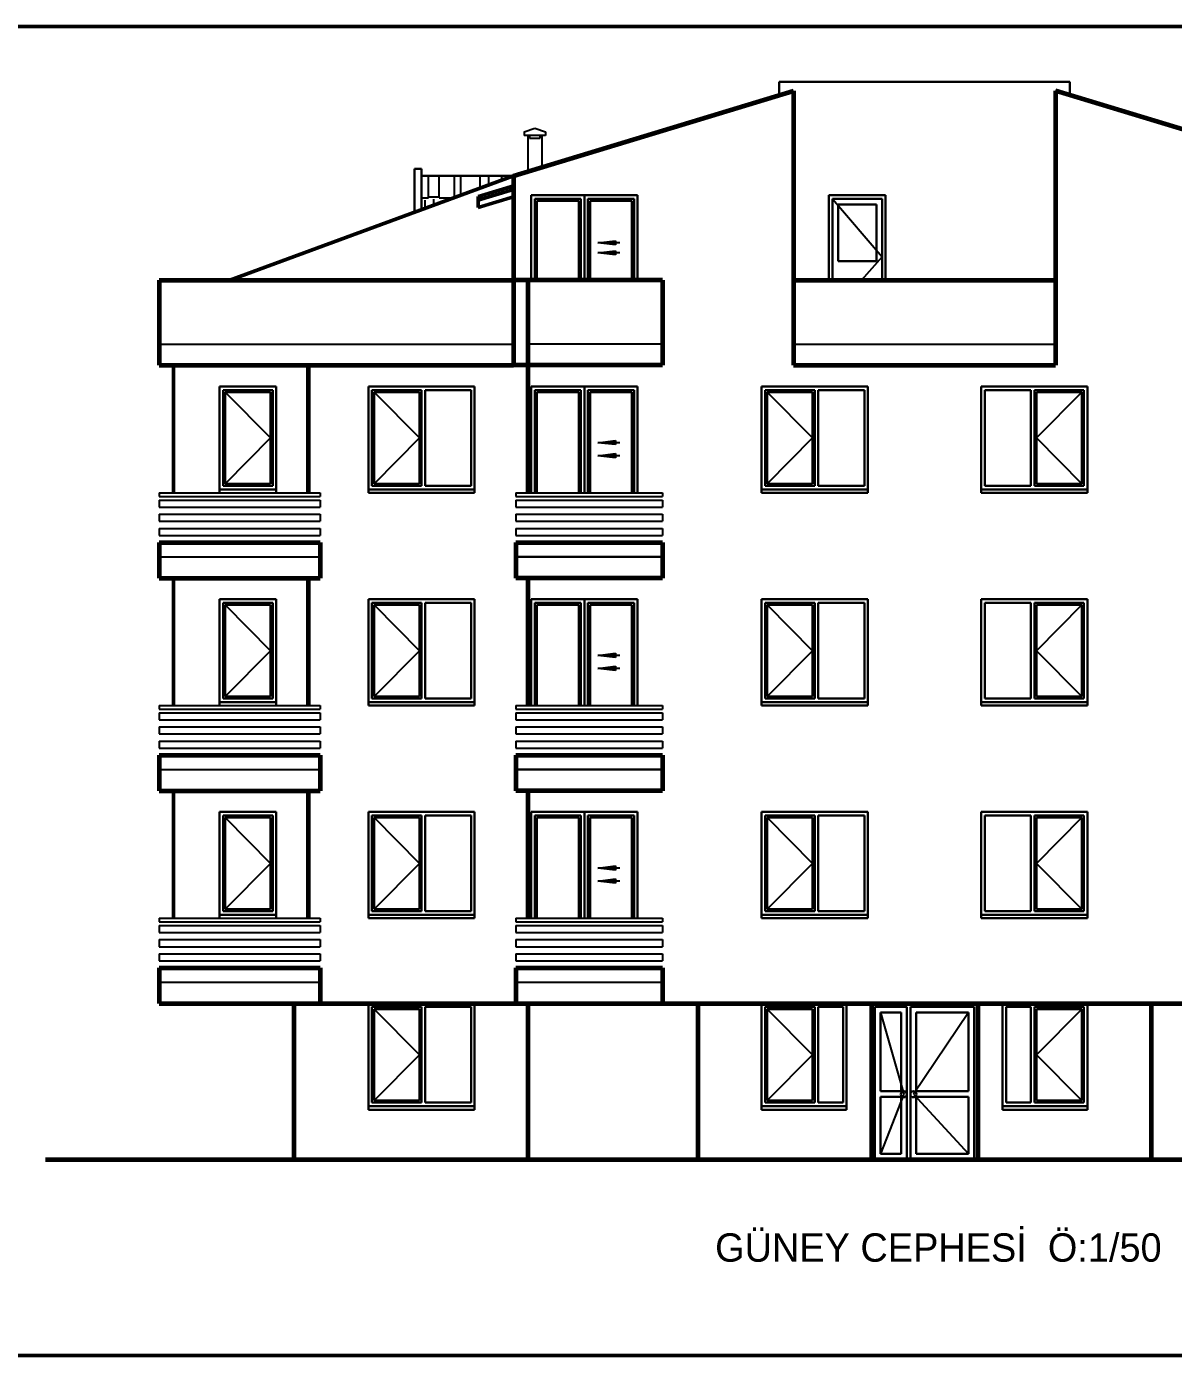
# Model space of a CAD drawing. Header units: millimetres. Extents: x 9537.41 to 9541.95, y -1431.78 to -1431.38.
# Drawn here: x 9541.382 to 9541.7057, y -1431.7727 to -1431.3979 of the extents above; entities that cross this region are included whole.
import ezdxf

# ---------------------------------------------------------------- set-up
doc = ezdxf.new("R2010")
doc.units = ezdxf.units.MM
doc.linetypes.add('ACAD_ISO03W100', pattern=[30, 12, -18])
for name, color, linetype, lineweight in [('BACA', 24, 'Continuous', 25), ('cephe', 232, 'Continuous', 60), ('duvar', 214, 'Continuous', 50), ('kapı-pencere', 140, 'Continuous', 30), ('sıva', 203, 'Continuous', 25), ('yazı', 161, 'Continuous', 35), ('çatı', 12, 'Continuous', 25)]:
    doc.layers.add(name, color=color, linetype=linetype, lineweight=lineweight)

msp = doc.modelspace()

# ---------------------------------------------------------------- linework, layer by layer
at = {"layer": 'BACA'}
for p, q in [((9541.52243, -1431.42756), (9541.52543, -1431.42656)), ((9541.52543, -1431.42656), (9541.52843, -1431.42756)), ((9541.52243, -1431.42756), (9541.52243, -1431.42856)), ((9541.52843, -1431.42856), (9541.52243, -1431.42856)), ((9541.52343, -1431.42856), (9541.52343, -1431.43878)), ((9541.52392, -1431.42856), (9541.52392, -1431.42935)), ((9541.52392, -1431.42935), (9541.52695, -1431.42935)), ((9541.52695, -1431.42935), (9541.52695, -1431.42856)), ((9541.52743, -1431.42856), (9541.52743, -1431.43756)), ((9541.52843, -1431.42756), (9541.52843, -1431.42856))]:
    msp.add_line(p, q, dxfattribs=at)
at = {"layer": 'cephe'}
for p, q in [((9541.51943, -1431.43999), (9541.59843, -1431.416)), ((9541.59843, -1431.416), (9541.59843, -1431.49342)), ((9541.67243, -1431.416), (9541.67243, -1431.49342)), ((9541.75143, -1431.43999), (9541.67243, -1431.416)), ((9541.51943, -1431.43999), (9541.51943, -1431.49342)), ((9541.41943, -1431.46942), (9541.51943, -1431.46942)), ((9541.41943, -1431.46942), (9541.41943, -1431.49342)), ((9541.56143, -1431.46942), (9541.51943, -1431.46942)), ((9541.52343, -1431.46942), (9541.52343, -1431.49342)), ((9541.56143, -1431.46942), (9541.56143, -1431.49342)), ((9541.59843, -1431.46942), (9541.67243, -1431.46942)), ((9541.41943, -1431.49342), (9541.51943, -1431.49342)), ((9541.46143, -1431.49342), (9541.46143, -1431.52942)), ((9541.56143, -1431.49342), (9541.51943, -1431.49342)), ((9541.52343, -1431.49342), (9541.52343, -1431.52942)), ((9541.59843, -1431.49342), (9541.67243, -1431.49342)), ((9541.41943, -1431.54342), (9541.41943, -1431.54742)), ((9541.41943, -1431.54342), (9541.46483, -1431.54342)), ((9541.46483, -1431.54342), (9541.46483, -1431.54742)), ((9541.52003, -1431.54342), (9541.52003, -1431.54742)), ((9541.52003, -1431.54342), (9541.56143, -1431.54342)), ((9541.56143, -1431.54342), (9541.56143, -1431.54742)), ((9541.41943, -1431.54742), (9541.41943, -1431.55342)), ((9541.46483, -1431.54742), (9541.46483, -1431.55342)), ((9541.52003, -1431.54742), (9541.52003, -1431.55342)), ((9541.56143, -1431.54742), (9541.56143, -1431.55342)), ((9541.41943, -1431.55342), (9541.46483, -1431.55342)), ((9541.46143, -1431.55342), (9541.46143, -1431.58942)), ((9541.56143, -1431.55342), (9541.52003, -1431.55342)), ((9541.52343, -1431.55342), (9541.52343, -1431.58942)), ((9541.41943, -1431.60342), (9541.46483, -1431.60342)), ((9541.41943, -1431.60342), (9541.41943, -1431.60742)), ((9541.46483, -1431.60342), (9541.46483, -1431.60742)), ((9541.52003, -1431.60342), (9541.56143, -1431.60342)), ((9541.52003, -1431.60342), (9541.52003, -1431.60742)), ((9541.56143, -1431.60342), (9541.56143, -1431.60742)), ((9541.41943, -1431.60742), (9541.41943, -1431.61342)), ((9541.46483, -1431.60742), (9541.46483, -1431.61342)), ((9541.52003, -1431.60742), (9541.52003, -1431.61342)), ((9541.56143, -1431.60742), (9541.56143, -1431.61342)), ((9541.41943, -1431.61342), (9541.46483, -1431.61342)), ((9541.46143, -1431.61342), (9541.46143, -1431.64942)), ((9541.56143, -1431.61342), (9541.52003, -1431.61342)), ((9541.52343, -1431.61342), (9541.52343, -1431.64942)), ((9541.41943, -1431.66342), (9541.41943, -1431.67342)), ((9541.41943, -1431.66342), (9541.46483, -1431.66342)), ((9541.46483, -1431.66342), (9541.46483, -1431.67342)), ((9541.52003, -1431.66342), (9541.52003, -1431.67342)), ((9541.52003, -1431.66342), (9541.56143, -1431.66342)), ((9541.56143, -1431.66342), (9541.56143, -1431.67342)), ((9541.41943, -1431.67342), (9541.46483, -1431.67342)), ((9541.45743, -1431.67342), (9541.45743, -1431.71742)), ((9541.46483, -1431.67342), (9541.52003, -1431.67342)), ((9541.52003, -1431.67342), (9541.56143, -1431.67342)), ((9541.52343, -1431.67342), (9541.52343, -1431.71742)), ((9541.56143, -1431.67342), (9541.70943, -1431.67342)), ((9541.57143, -1431.67342), (9541.57143, -1431.71742)), ((9541.62043, -1431.67342), (9541.62043, -1431.71742)), ((9541.65043, -1431.67342), (9541.65043, -1431.71742)), ((9541.69943, -1431.67342), (9541.69943, -1431.71742)), ((9541.38732, -1431.71742), (9541.89537, -1431.71742))]:
    msp.add_line(p, q, dxfattribs=at)
at = {"layer": 'duvar'}
for p, q in [((9541.3766, -1431.39786), (9541.93103, -1431.39786)), ((9541.43932, -1431.46942), (9541.51943, -1431.43999)), ((9541.50943, -1431.44577), (9541.51943, -1431.44278)), ((9541.50943, -1431.44681), (9541.51943, -1431.44382)), ((9541.50943, -1431.44577), (9541.50943, -1431.4489)), ((9541.50943, -1431.4489), (9541.51943, -1431.44591)), ((9541.42343, -1431.49342), (9541.42343, -1431.52942)), ((9541.42343, -1431.55342), (9541.42343, -1431.58942)), ((9541.42343, -1431.61342), (9541.42343, -1431.64942)), ((9541.93103, -1431.77273), (9541.3766, -1431.77273))]:
    msp.add_line(p, q, dxfattribs=at)
at = {"layer": 'kapı-pencere'}
for p, q in [((9541.67643, -1431.41342), (9541.59443, -1431.41342)), ((9541.59443, -1431.41342), (9541.59443, -1431.41742)), ((9541.67643, -1431.41342), (9541.67643, -1431.41742)), ((9541.49143, -1431.43799), (9541.49343, -1431.43799)), ((9541.49143, -1431.43799), (9541.49143, -1431.45028)), ((9541.49343, -1431.43799), (9541.49343, -1431.44954)), ((9541.51943, -1431.43999), (9541.49343, -1431.43999)), ((9541.52443, -1431.44542), (9541.52443, -1431.46942)), ((9541.55443, -1431.44542), (9541.52443, -1431.44542)), ((9541.53943, -1431.44542), (9541.53943, -1431.46942)), ((9541.55443, -1431.44542), (9541.55443, -1431.46942)), ((9541.60843, -1431.44542), (9541.60843, -1431.46942)), ((9541.60843, -1431.44542), (9541.62443, -1431.44542)), ((9541.62443, -1431.44542), (9541.62443, -1431.46942)), ((9541.52543, -1431.44642), (9541.52543, -1431.46942)), ((9541.53843, -1431.44642), (9541.52543, -1431.44642)), ((9541.53783, -1431.44702), (9541.52603, -1431.44702)), ((9541.52603, -1431.44702), (9541.52603, -1431.46942)), ((9541.53783, -1431.44702), (9541.53783, -1431.46942)), ((9541.53843, -1431.44642), (9541.53843, -1431.46942)), ((9541.55343, -1431.44642), (9541.54043, -1431.44642)), ((9541.54043, -1431.44642), (9541.54043, -1431.46942)), ((9541.55283, -1431.44702), (9541.54103, -1431.44702)), ((9541.54103, -1431.44702), (9541.54103, -1431.46942)), ((9541.55283, -1431.44702), (9541.55283, -1431.46942)), ((9541.55343, -1431.44642), (9541.55343, -1431.46942)), ((9541.60943, -1431.44642), (9541.62343, -1431.44642)), ((9541.60943, -1431.44642), (9541.60943, -1431.46942)), ((9541.61103, -1431.44802), (9541.62183, -1431.44802)), ((9541.61103, -1431.44802), (9541.61103, -1431.46402)), ((9541.62183, -1431.44802), (9541.62183, -1431.46402)), ((9541.62343, -1431.44642), (9541.62343, -1431.46942)), ((9541.61103, -1431.46402), (9541.62183, -1431.46402)), ((9541.45243, -1431.49942), (9541.43643, -1431.49942)), ((9541.43643, -1431.49942), (9541.43643, -1431.52942)), ((9541.43743, -1431.50042), (9541.43743, -1431.52742)), ((9541.45143, -1431.50042), (9541.43743, -1431.50042)), ((9541.43803, -1431.50102), (9541.43803, -1431.52682)), ((9541.45083, -1431.50102), (9541.43803, -1431.50102)), ((9541.45083, -1431.50102), (9541.45083, -1431.52682)), ((9541.45143, -1431.50042), (9541.45143, -1431.52742)), ((9541.45243, -1431.49942), (9541.45243, -1431.52942)), ((9541.47843, -1431.49942), (9541.50843, -1431.49942)), ((9541.47843, -1431.49942), (9541.47843, -1431.52942)), ((9541.47943, -1431.50042), (9541.47943, -1431.52742)), ((9541.47943, -1431.50042), (9541.49343, -1431.50042)), ((9541.48003, -1431.50102), (9541.48003, -1431.52682)), ((9541.48003, -1431.50102), (9541.49283, -1431.50102)), ((9541.49283, -1431.50102), (9541.49283, -1431.52682)), ((9541.49343, -1431.50042), (9541.49343, -1431.52742)), ((9541.49443, -1431.50042), (9541.50743, -1431.50042)), ((9541.49443, -1431.50042), (9541.49443, -1431.52742)), ((9541.50743, -1431.50042), (9541.50743, -1431.52742)), ((9541.50843, -1431.49942), (9541.50843, -1431.52942)), ((9541.55443, -1431.49942), (9541.52443, -1431.49942)), ((9541.52443, -1431.49942), (9541.52443, -1431.52942)), ((9541.53843, -1431.50042), (9541.52543, -1431.50042)), ((9541.52543, -1431.50042), (9541.52543, -1431.52942)), ((9541.52603, -1431.50102), (9541.52603, -1431.52942)), ((9541.53783, -1431.50102), (9541.52603, -1431.50102)), ((9541.53783, -1431.50102), (9541.53783, -1431.52942)), ((9541.53843, -1431.50042), (9541.53843, -1431.52942)), ((9541.53943, -1431.49942), (9541.53943, -1431.52942)), ((9541.54043, -1431.50042), (9541.54043, -1431.52942)), ((9541.55343, -1431.50042), (9541.54043, -1431.50042)), ((9541.54103, -1431.50102), (9541.54103, -1431.52942)), ((9541.55283, -1431.50102), (9541.54103, -1431.50102)), ((9541.55283, -1431.50102), (9541.55283, -1431.52942)), ((9541.55343, -1431.50042), (9541.55343, -1431.52942)), ((9541.55443, -1431.49942), (9541.55443, -1431.52942)), ((9541.58943, -1431.49942), (9541.58943, -1431.52942)), ((9541.58943, -1431.49942), (9541.61943, -1431.49942)), ((9541.58943, -1431.49942), (9541.61943, -1431.49942)), ((9541.58943, -1431.49942), (9541.58943, -1431.52942)), ((9541.59043, -1431.50042), (9541.60443, -1431.50042)), ((9541.59043, -1431.50042), (9541.59043, -1431.52742)), ((9541.59103, -1431.50102), (9541.60383, -1431.50102)), ((9541.59103, -1431.50102), (9541.59103, -1431.52682)), ((9541.60383, -1431.50102), (9541.60383, -1431.52682)), ((9541.60443, -1431.50042), (9541.60443, -1431.52742)), ((9541.60543, -1431.50042), (9541.60543, -1431.52742)), ((9541.60543, -1431.50042), (9541.61843, -1431.50042)), ((9541.61843, -1431.50042), (9541.61843, -1431.52742)), ((9541.61943, -1431.49942), (9541.61943, -1431.52942)), ((9541.61943, -1431.49942), (9541.61943, -1431.52942)), ((9541.65143, -1431.49942), (9541.65143, -1431.52942)), ((9541.68143, -1431.49942), (9541.65143, -1431.49942)), ((9541.68143, -1431.49942), (9541.65143, -1431.49942)), ((9541.65143, -1431.49942), (9541.65143, -1431.52942)), ((9541.66543, -1431.50042), (9541.65243, -1431.50042)), ((9541.65243, -1431.50042), (9541.65243, -1431.52742)), ((9541.66543, -1431.50042), (9541.66543, -1431.52742)), ((9541.66643, -1431.50042), (9541.66643, -1431.52742)), ((9541.68043, -1431.50042), (9541.66643, -1431.50042)), ((9541.67983, -1431.50102), (9541.66703, -1431.50102)), ((9541.66703, -1431.50102), (9541.66703, -1431.52682)), ((9541.67983, -1431.50102), (9541.67983, -1431.52682)), ((9541.68043, -1431.50042), (9541.68043, -1431.52742)), ((9541.68143, -1431.49942), (9541.68143, -1431.52942)), ((9541.68143, -1431.49942), (9541.68143, -1431.52942)), ((9541.43743, -1431.52742), (9541.45143, -1431.52742)), ((9541.43803, -1431.52682), (9541.45083, -1431.52682)), ((9541.47943, -1431.52742), (9541.49343, -1431.52742)), ((9541.48003, -1431.52682), (9541.49283, -1431.52682)), ((9541.49443, -1431.52742), (9541.50743, -1431.52742)), ((9541.59043, -1431.52742), (9541.60443, -1431.52742)), ((9541.59103, -1431.52682), (9541.60383, -1431.52682)), ((9541.60543, -1431.52742), (9541.61843, -1431.52742)), ((9541.66543, -1431.52742), (9541.65243, -1431.52742)), ((9541.68043, -1431.52742), (9541.66643, -1431.52742)), ((9541.67983, -1431.52682), (9541.66703, -1431.52682)), ((9541.43643, -1431.52842), (9541.45243, -1431.52842)), ((9541.47843, -1431.52842), (9541.50843, -1431.52842)), ((9541.47843, -1431.52942), (9541.50843, -1431.52942)), ((9541.58943, -1431.52842), (9541.61943, -1431.52842)), ((9541.58943, -1431.52942), (9541.61943, -1431.52942)), ((9541.58943, -1431.52942), (9541.61943, -1431.52942)), ((9541.68143, -1431.52842), (9541.65143, -1431.52842)), ((9541.68143, -1431.52942), (9541.65143, -1431.52942)), ((9541.68143, -1431.52942), (9541.65143, -1431.52942)), ((9541.43643, -1431.55942), (9541.43643, -1431.58942)), ((9541.45243, -1431.55942), (9541.43643, -1431.55942)), ((9541.45143, -1431.56042), (9541.43743, -1431.56042)), ((9541.43743, -1431.56042), (9541.43743, -1431.58742)), ((9541.45083, -1431.56102), (9541.43803, -1431.56102)), ((9541.43803, -1431.56102), (9541.43803, -1431.58682)), ((9541.45083, -1431.56102), (9541.45083, -1431.58682)), ((9541.45143, -1431.56042), (9541.45143, -1431.58742)), ((9541.45243, -1431.55942), (9541.45243, -1431.58942)), ((9541.47843, -1431.55942), (9541.47843, -1431.58942)), ((9541.47843, -1431.55942), (9541.50843, -1431.55942)), ((9541.47943, -1431.56042), (9541.49343, -1431.56042)), ((9541.47943, -1431.56042), (9541.47943, -1431.58742)), ((9541.48003, -1431.56102), (9541.49283, -1431.56102)), ((9541.48003, -1431.56102), (9541.48003, -1431.58682)), ((9541.49283, -1431.56102), (9541.49283, -1431.58682)), ((9541.49343, -1431.56042), (9541.49343, -1431.58742)), ((9541.49443, -1431.56042), (9541.49443, -1431.58742)), ((9541.49443, -1431.56042), (9541.50743, -1431.56042)), ((9541.50743, -1431.56042), (9541.50743, -1431.58742)), ((9541.50843, -1431.55942), (9541.50843, -1431.58942)), ((9541.52443, -1431.55942), (9541.52443, -1431.58942)), ((9541.55443, -1431.55942), (9541.52443, -1431.55942)), ((9541.52543, -1431.56042), (9541.52543, -1431.58942)), ((9541.53843, -1431.56042), (9541.52543, -1431.56042)), ((9541.53783, -1431.56102), (9541.52603, -1431.56102)), ((9541.52603, -1431.56102), (9541.52603, -1431.58942)), ((9541.53783, -1431.56102), (9541.53783, -1431.58942)), ((9541.53843, -1431.56042), (9541.53843, -1431.58942)), ((9541.53943, -1431.55942), (9541.53943, -1431.58942)), ((9541.55343, -1431.56042), (9541.54043, -1431.56042)), ((9541.54043, -1431.56042), (9541.54043, -1431.58942)), ((9541.55283, -1431.56102), (9541.54103, -1431.56102)), ((9541.54103, -1431.56102), (9541.54103, -1431.58942)), ((9541.55283, -1431.56102), (9541.55283, -1431.58942)), ((9541.55343, -1431.56042), (9541.55343, -1431.58942)), ((9541.55443, -1431.55942), (9541.55443, -1431.58942)), ((9541.58943, -1431.55942), (9541.58943, -1431.58942)), ((9541.58943, -1431.55942), (9541.61943, -1431.55942)), ((9541.58943, -1431.55942), (9541.61943, -1431.55942)), ((9541.58943, -1431.55942), (9541.58943, -1431.58942)), ((9541.59043, -1431.56042), (9541.59043, -1431.58742)), ((9541.59043, -1431.56042), (9541.60443, -1431.56042)), ((9541.59103, -1431.56102), (9541.59103, -1431.58682)), ((9541.59103, -1431.56102), (9541.60383, -1431.56102)), ((9541.60383, -1431.56102), (9541.60383, -1431.58682)), ((9541.60443, -1431.56042), (9541.60443, -1431.58742)), ((9541.60543, -1431.56042), (9541.61843, -1431.56042)), ((9541.60543, -1431.56042), (9541.60543, -1431.58742)), ((9541.61843, -1431.56042), (9541.61843, -1431.58742)), ((9541.61943, -1431.55942), (9541.61943, -1431.58942)), ((9541.61943, -1431.55942), (9541.61943, -1431.58942)), ((9541.65143, -1431.55942), (9541.65143, -1431.58942)), ((9541.68143, -1431.55942), (9541.65143, -1431.55942)), ((9541.68143, -1431.55942), (9541.65143, -1431.55942)), ((9541.65143, -1431.55942), (9541.65143, -1431.58942)), ((9541.65243, -1431.56042), (9541.65243, -1431.58742)), ((9541.66543, -1431.56042), (9541.65243, -1431.56042)), ((9541.66543, -1431.56042), (9541.66543, -1431.58742)), ((9541.68043, -1431.56042), (9541.66643, -1431.56042)), ((9541.66643, -1431.56042), (9541.66643, -1431.58742)), ((9541.66703, -1431.56102), (9541.66703, -1431.58682)), ((9541.67983, -1431.56102), (9541.66703, -1431.56102)), ((9541.67983, -1431.56102), (9541.67983, -1431.58682)), ((9541.68043, -1431.56042), (9541.68043, -1431.58742)), ((9541.68143, -1431.55942), (9541.68143, -1431.58942)), ((9541.68143, -1431.55942), (9541.68143, -1431.58942)), ((9541.43743, -1431.58742), (9541.45143, -1431.58742)), ((9541.43803, -1431.58682), (9541.45083, -1431.58682)), ((9541.47943, -1431.58742), (9541.49343, -1431.58742)), ((9541.48003, -1431.58682), (9541.49283, -1431.58682)), ((9541.49443, -1431.58742), (9541.50743, -1431.58742)), ((9541.59043, -1431.58742), (9541.60443, -1431.58742)), ((9541.59103, -1431.58682), (9541.60383, -1431.58682)), ((9541.60543, -1431.58742), (9541.61843, -1431.58742)), ((9541.66543, -1431.58742), (9541.65243, -1431.58742)), ((9541.68043, -1431.58742), (9541.66643, -1431.58742)), ((9541.67983, -1431.58682), (9541.66703, -1431.58682)), ((9541.43643, -1431.58842), (9541.45243, -1431.58842)), ((9541.47843, -1431.58842), (9541.50843, -1431.58842)), ((9541.47843, -1431.58942), (9541.50843, -1431.58942)), ((9541.58943, -1431.58842), (9541.61943, -1431.58842)), ((9541.58943, -1431.58942), (9541.61943, -1431.58942)), ((9541.58943, -1431.58942), (9541.61943, -1431.58942)), ((9541.68143, -1431.58842), (9541.65143, -1431.58842)), ((9541.68143, -1431.58942), (9541.65143, -1431.58942)), ((9541.68143, -1431.58942), (9541.65143, -1431.58942)), ((9541.45243, -1431.61942), (9541.43643, -1431.61942)), ((9541.43643, -1431.61942), (9541.43643, -1431.64942)), ((9541.43743, -1431.62042), (9541.43743, -1431.64742)), ((9541.45143, -1431.62042), (9541.43743, -1431.62042)), ((9541.43803, -1431.62102), (9541.43803, -1431.64682)), ((9541.45083, -1431.62102), (9541.43803, -1431.62102)), ((9541.45083, -1431.62102), (9541.45083, -1431.64682)), ((9541.45143, -1431.62042), (9541.45143, -1431.64742)), ((9541.45243, -1431.61942), (9541.45243, -1431.64942)), ((9541.47843, -1431.61942), (9541.50843, -1431.61942)), ((9541.47843, -1431.61942), (9541.47843, -1431.64942)), ((9541.47943, -1431.62042), (9541.47943, -1431.64742)), ((9541.47943, -1431.62042), (9541.49343, -1431.62042)), ((9541.48003, -1431.62102), (9541.48003, -1431.64682)), ((9541.48003, -1431.62102), (9541.49283, -1431.62102)), ((9541.49283, -1431.62102), (9541.49283, -1431.64682)), ((9541.49343, -1431.62042), (9541.49343, -1431.64742)), ((9541.49443, -1431.62042), (9541.50743, -1431.62042)), ((9541.49443, -1431.62042), (9541.49443, -1431.64742)), ((9541.50743, -1431.62042), (9541.50743, -1431.64742)), ((9541.50843, -1431.61942), (9541.50843, -1431.64942)), ((9541.55443, -1431.61942), (9541.52443, -1431.61942)), ((9541.52443, -1431.61942), (9541.52443, -1431.64942)), ((9541.53843, -1431.62042), (9541.52543, -1431.62042)), ((9541.52543, -1431.62042), (9541.52543, -1431.64942)), ((9541.52603, -1431.62102), (9541.52603, -1431.64942)), ((9541.53783, -1431.62102), (9541.52603, -1431.62102)), ((9541.53783, -1431.62102), (9541.53783, -1431.64942)), ((9541.53843, -1431.62042), (9541.53843, -1431.64942)), ((9541.53943, -1431.61942), (9541.53943, -1431.64942)), ((9541.54043, -1431.62042), (9541.54043, -1431.64942)), ((9541.55343, -1431.62042), (9541.54043, -1431.62042)), ((9541.54103, -1431.62102), (9541.54103, -1431.64942)), ((9541.55283, -1431.62102), (9541.54103, -1431.62102)), ((9541.55283, -1431.62102), (9541.55283, -1431.64942)), ((9541.55343, -1431.62042), (9541.55343, -1431.64942)), ((9541.55443, -1431.61942), (9541.55443, -1431.64942)), ((9541.58943, -1431.61942), (9541.58943, -1431.64942)), ((9541.58943, -1431.61942), (9541.61943, -1431.61942)), ((9541.58943, -1431.61942), (9541.61943, -1431.61942)), ((9541.58943, -1431.61942), (9541.58943, -1431.64942)), ((9541.59043, -1431.62042), (9541.60443, -1431.62042)), ((9541.59043, -1431.62042), (9541.59043, -1431.64742)), ((9541.59103, -1431.62102), (9541.60383, -1431.62102)), ((9541.59103, -1431.62102), (9541.59103, -1431.64682)), ((9541.60383, -1431.62102), (9541.60383, -1431.64682)), ((9541.60443, -1431.62042), (9541.60443, -1431.64742)), ((9541.60543, -1431.62042), (9541.60543, -1431.64742)), ((9541.60543, -1431.62042), (9541.61843, -1431.62042)), ((9541.61843, -1431.62042), (9541.61843, -1431.64742)), ((9541.61943, -1431.61942), (9541.61943, -1431.64942)), ((9541.61943, -1431.61942), (9541.61943, -1431.64942)), ((9541.65143, -1431.61942), (9541.65143, -1431.64942)), ((9541.68143, -1431.61942), (9541.65143, -1431.61942)), ((9541.68143, -1431.61942), (9541.65143, -1431.61942)), ((9541.65143, -1431.61942), (9541.65143, -1431.64942)), ((9541.66543, -1431.62042), (9541.65243, -1431.62042)), ((9541.65243, -1431.62042), (9541.65243, -1431.64742)), ((9541.66543, -1431.62042), (9541.66543, -1431.64742)), ((9541.66643, -1431.62042), (9541.66643, -1431.64742)), ((9541.68043, -1431.62042), (9541.66643, -1431.62042)), ((9541.67983, -1431.62102), (9541.66703, -1431.62102)), ((9541.66703, -1431.62102), (9541.66703, -1431.64682)), ((9541.67983, -1431.62102), (9541.67983, -1431.64682)), ((9541.68043, -1431.62042), (9541.68043, -1431.64742)), ((9541.68143, -1431.61942), (9541.68143, -1431.64942)), ((9541.68143, -1431.61942), (9541.68143, -1431.64942)), ((9541.43743, -1431.64742), (9541.45143, -1431.64742)), ((9541.43803, -1431.64682), (9541.45083, -1431.64682)), ((9541.47943, -1431.64742), (9541.49343, -1431.64742)), ((9541.48003, -1431.64682), (9541.49283, -1431.64682)), ((9541.49443, -1431.64742), (9541.50743, -1431.64742)), ((9541.59043, -1431.64742), (9541.60443, -1431.64742)), ((9541.59103, -1431.64682), (9541.60383, -1431.64682)), ((9541.60543, -1431.64742), (9541.61843, -1431.64742)), ((9541.66543, -1431.64742), (9541.65243, -1431.64742)), ((9541.68043, -1431.64742), (9541.66643, -1431.64742)), ((9541.67983, -1431.64682), (9541.66703, -1431.64682)), ((9541.43643, -1431.64842), (9541.45243, -1431.64842)), ((9541.47843, -1431.64842), (9541.50843, -1431.64842)), ((9541.47843, -1431.64942), (9541.50843, -1431.64942)), ((9541.58943, -1431.64842), (9541.61943, -1431.64842)), ((9541.58943, -1431.64942), (9541.61943, -1431.64942)), ((9541.58943, -1431.64942), (9541.61943, -1431.64942)), ((9541.68143, -1431.64842), (9541.65143, -1431.64842)), ((9541.68143, -1431.64942), (9541.65143, -1431.64942)), ((9541.68143, -1431.64942), (9541.65143, -1431.64942)), ((9541.47843, -1431.67342), (9541.47843, -1431.70342)), ((9541.50843, -1431.67342), (9541.50843, -1431.70342)), ((9541.58943, -1431.67342), (9541.58943, -1431.70342)), ((9541.58943, -1431.67342), (9541.58943, -1431.70342)), ((9541.61343, -1431.67342), (9541.61343, -1431.70342)), ((9541.61343, -1431.67342), (9541.61343, -1431.70342)), ((9541.65743, -1431.67342), (9541.65743, -1431.70342)), ((9541.65743, -1431.67342), (9541.65743, -1431.70342)), ((9541.68143, -1431.67342), (9541.68143, -1431.70342)), ((9541.68143, -1431.67342), (9541.68143, -1431.70342)), ((9541.47943, -1431.67442), (9541.49343, -1431.67442)), ((9541.47943, -1431.67442), (9541.47943, -1431.70142)), ((9541.48003, -1431.67502), (9541.49283, -1431.67502)), ((9541.48003, -1431.67502), (9541.48003, -1431.70082)), ((9541.49283, -1431.67502), (9541.49283, -1431.70082)), ((9541.49343, -1431.67442), (9541.49343, -1431.70142)), ((9541.49443, -1431.67442), (9541.49443, -1431.70142)), ((9541.49443, -1431.67442), (9541.50743, -1431.67442)), ((9541.50743, -1431.67442), (9541.50743, -1431.70142)), ((9541.59043, -1431.67442), (9541.59043, -1431.70142)), ((9541.59043, -1431.67442), (9541.60443, -1431.67442)), ((9541.59103, -1431.67502), (9541.59103, -1431.70082)), ((9541.59103, -1431.67502), (9541.60383, -1431.67502)), ((9541.60383, -1431.67502), (9541.60383, -1431.70082)), ((9541.60443, -1431.67442), (9541.60443, -1431.70142)), ((9541.60543, -1431.67442), (9541.61243, -1431.67442)), ((9541.60543, -1431.67442), (9541.60543, -1431.70142)), ((9541.61243, -1431.67442), (9541.61243, -1431.70142)), ((9541.62143, -1431.67442), (9541.62143, -1431.71742)), ((9541.62143, -1431.67442), (9541.63043, -1431.67442)), ((9541.62303, -1431.67602), (9541.62303, -1431.69822)), ((9541.62303, -1431.67602), (9541.62883, -1431.67602)), ((9541.62883, -1431.67602), (9541.62883, -1431.69822)), ((9541.63043, -1431.67442), (9541.63043, -1431.71742)), ((9541.63143, -1431.67442), (9541.64943, -1431.67442)), ((9541.63143, -1431.67442), (9541.63143, -1431.71742)), ((9541.63303, -1431.67602), (9541.64783, -1431.67602)), ((9541.63303, -1431.67602), (9541.63303, -1431.69822)), ((9541.64783, -1431.67602), (9541.64783, -1431.69822)), ((9541.64943, -1431.67442), (9541.64943, -1431.71742)), ((9541.65843, -1431.67442), (9541.65843, -1431.70142)), ((9541.66543, -1431.67442), (9541.65843, -1431.67442)), ((9541.66543, -1431.67442), (9541.66543, -1431.70142)), ((9541.68043, -1431.67442), (9541.66643, -1431.67442)), ((9541.66643, -1431.67442), (9541.66643, -1431.70142)), ((9541.66703, -1431.67502), (9541.66703, -1431.70082)), ((9541.67983, -1431.67502), (9541.66703, -1431.67502)), ((9541.67983, -1431.67502), (9541.67983, -1431.70082)), ((9541.68043, -1431.67442), (9541.68043, -1431.70142)), ((9541.62303, -1431.69822), (9541.62883, -1431.69822)), ((9541.62303, -1431.69982), (9541.62303, -1431.71582)), ((9541.62303, -1431.69982), (9541.62883, -1431.69982)), ((9541.62883, -1431.69982), (9541.62883, -1431.71582)), ((9541.63303, -1431.69822), (9541.64783, -1431.69822)), ((9541.63303, -1431.69982), (9541.63303, -1431.71582)), ((9541.63303, -1431.69982), (9541.64783, -1431.69982)), ((9541.64783, -1431.69982), (9541.64783, -1431.71582)), ((9541.47843, -1431.70242), (9541.50843, -1431.70242)), ((9541.47843, -1431.70342), (9541.50843, -1431.70342)), ((9541.47943, -1431.70142), (9541.49343, -1431.70142)), ((9541.48003, -1431.70082), (9541.49283, -1431.70082)), ((9541.49443, -1431.70142), (9541.50743, -1431.70142)), ((9541.58943, -1431.70242), (9541.61343, -1431.70242)), ((9541.58943, -1431.70342), (9541.61343, -1431.70342)), ((9541.59043, -1431.70142), (9541.60443, -1431.70142)), ((9541.59103, -1431.70082), (9541.60383, -1431.70082)), ((9541.60543, -1431.70142), (9541.61243, -1431.70142)), ((9541.68143, -1431.70242), (9541.65743, -1431.70242)), ((9541.68143, -1431.70342), (9541.65743, -1431.70342)), ((9541.66543, -1431.70142), (9541.65843, -1431.70142)), ((9541.68043, -1431.70142), (9541.66643, -1431.70142)), ((9541.67983, -1431.70082), (9541.66703, -1431.70082)), ((9541.62303, -1431.71582), (9541.62883, -1431.71582)), ((9541.63303, -1431.71582), (9541.64783, -1431.71582))]:
    msp.add_line(p, q, dxfattribs=at)
for centre in [(9541.62958, -1431.69905), (9541.63228, -1431.69905)]:
    msp.add_circle(centre, 0.000855, dxfattribs=at)
at = {"layer": 'sıva', "linetype": 'ACAD_ISO03W100'}
for p, q in [((9541.60943, -1431.44642), (9541.62343, -1431.46285)), ((9541.54318, -1431.45888), (9541.5482, -1431.45826)), ((9541.54939, -1431.45888), (9541.54318, -1431.45888)), ((9541.5482, -1431.45943), (9541.54318, -1431.45888)), ((9541.5482, -1431.45826), (9541.5482, -1431.45943)), ((9541.54318, -1431.46171), (9541.5482, -1431.46109)), ((9541.5482, -1431.46227), (9541.54318, -1431.46171)), ((9541.54939, -1431.46171), (9541.54318, -1431.46171)), ((9541.5482, -1431.46109), (9541.5482, -1431.46227)), ((9541.62343, -1431.46285), (9541.61766, -1431.46942)), ((9541.41943, -1431.48742), (9541.51943, -1431.48742)), ((9541.56143, -1431.48742), (9541.52343, -1431.48742)), ((9541.59843, -1431.48742), (9541.67243, -1431.48742)), ((9541.43803, -1431.50102), (9541.45083, -1431.51392)), ((9541.48003, -1431.50102), (9541.49283, -1431.51392)), ((9541.59103, -1431.50102), (9541.60383, -1431.51392)), ((9541.67983, -1431.50102), (9541.66703, -1431.51392)), ((9541.45083, -1431.51392), (9541.43803, -1431.52682)), ((9541.49283, -1431.51392), (9541.48003, -1431.52682)), ((9541.54318, -1431.51524), (9541.5482, -1431.51463)), ((9541.5482, -1431.5158), (9541.54318, -1431.51524)), ((9541.54939, -1431.51524), (9541.54318, -1431.51524)), ((9541.5482, -1431.51463), (9541.5482, -1431.5158)), ((9541.60383, -1431.51392), (9541.59103, -1431.52682)), ((9541.66703, -1431.51392), (9541.67983, -1431.52682)), ((9541.54318, -1431.51894), (9541.5482, -1431.51832)), ((9541.54939, -1431.51894), (9541.54318, -1431.51894)), ((9541.5482, -1431.51949), (9541.54318, -1431.51894)), ((9541.5482, -1431.51832), (9541.5482, -1431.51949)), ((9541.41943, -1431.54742), (9541.46483, -1431.54742)), ((9541.41943, -1431.54742), (9541.46483, -1431.54742)), ((9541.56143, -1431.54742), (9541.52003, -1431.54742)), ((9541.52003, -1431.54742), (9541.56143, -1431.54742)), ((9541.43803, -1431.56102), (9541.45083, -1431.57392)), ((9541.48003, -1431.56102), (9541.49283, -1431.57392)), ((9541.59103, -1431.56102), (9541.60383, -1431.57392)), ((9541.67983, -1431.56102), (9541.66703, -1431.57392)), ((9541.45083, -1431.57392), (9541.43803, -1431.58682)), ((9541.49283, -1431.57392), (9541.48003, -1431.58682)), ((9541.54318, -1431.57524), (9541.5482, -1431.57463)), ((9541.54939, -1431.57524), (9541.54318, -1431.57524)), ((9541.5482, -1431.5758), (9541.54318, -1431.57524)), ((9541.5482, -1431.57463), (9541.5482, -1431.5758)), ((9541.60383, -1431.57392), (9541.59103, -1431.58682)), ((9541.66703, -1431.57392), (9541.67983, -1431.58682)), ((9541.54318, -1431.57894), (9541.5482, -1431.57832)), ((9541.5482, -1431.57949), (9541.54318, -1431.57894)), ((9541.54939, -1431.57894), (9541.54318, -1431.57894)), ((9541.5482, -1431.57832), (9541.5482, -1431.57949)), ((9541.41943, -1431.60742), (9541.46483, -1431.60742)), ((9541.41943, -1431.60742), (9541.46483, -1431.60742)), ((9541.41943, -1431.60742), (9541.46483, -1431.60742)), ((9541.52003, -1431.60742), (9541.56143, -1431.60742)), ((9541.56143, -1431.60742), (9541.52003, -1431.60742)), ((9541.52003, -1431.60742), (9541.56143, -1431.60742)), ((9541.43803, -1431.62102), (9541.45083, -1431.63392)), ((9541.48003, -1431.62102), (9541.49283, -1431.63392)), ((9541.59103, -1431.62102), (9541.60383, -1431.63392)), ((9541.67983, -1431.62102), (9541.66703, -1431.63392)), ((9541.45083, -1431.63392), (9541.43803, -1431.64682)), ((9541.49283, -1431.63392), (9541.48003, -1431.64682)), ((9541.54318, -1431.63524), (9541.5482, -1431.63463)), ((9541.5482, -1431.6358), (9541.54318, -1431.63524)), ((9541.54939, -1431.63524), (9541.54318, -1431.63524)), ((9541.5482, -1431.63463), (9541.5482, -1431.6358)), ((9541.60383, -1431.63392), (9541.59103, -1431.64682)), ((9541.66703, -1431.63392), (9541.67983, -1431.64682)), ((9541.54318, -1431.63894), (9541.5482, -1431.63832)), ((9541.54939, -1431.63894), (9541.54318, -1431.63894)), ((9541.5482, -1431.63949), (9541.54318, -1431.63894)), ((9541.5482, -1431.63832), (9541.5482, -1431.63949)), ((9541.41943, -1431.66742), (9541.46483, -1431.66742)), ((9541.52003, -1431.66742), (9541.56143, -1431.66742)), ((9541.48003, -1431.67502), (9541.49283, -1431.68792)), ((9541.59103, -1431.67502), (9541.60383, -1431.68792)), ((9541.62303, -1431.67602), (9541.62958, -1431.69905)), ((9541.64783, -1431.67602), (9541.63228, -1431.69905)), ((9541.67983, -1431.67502), (9541.66703, -1431.68792)), ((9541.49283, -1431.68792), (9541.48003, -1431.70082)), ((9541.60383, -1431.68792), (9541.59103, -1431.70082)), ((9541.66703, -1431.68792), (9541.67983, -1431.70082)), ((9541.62958, -1431.69905), (9541.62303, -1431.71582)), ((9541.63228, -1431.69905), (9541.64783, -1431.71582))]:
    msp.add_line(p, q, dxfattribs=at)
at = {"layer": 'sıva'}
for p, q in [((9541.41943, -1431.52942), (9541.41943, -1431.53042)), ((9541.41943, -1431.52942), (9541.46483, -1431.52942)), ((9541.41943, -1431.53042), (9541.46483, -1431.53042)), ((9541.41943, -1431.53142), (9541.41943, -1431.53342)), ((9541.41943, -1431.53142), (9541.46483, -1431.53142)), ((9541.46483, -1431.52942), (9541.46483, -1431.53042)), ((9541.46483, -1431.53142), (9541.46483, -1431.53342)), ((9541.52003, -1431.52942), (9541.52003, -1431.53042)), ((9541.52003, -1431.52942), (9541.56143, -1431.52942)), ((9541.52003, -1431.53042), (9541.56143, -1431.53042)), ((9541.52003, -1431.53142), (9541.52003, -1431.53342)), ((9541.52003, -1431.53142), (9541.56143, -1431.53142)), ((9541.56143, -1431.52942), (9541.56143, -1431.53042)), ((9541.56143, -1431.53142), (9541.56143, -1431.53342)), ((9541.41943, -1431.53342), (9541.46483, -1431.53342)), ((9541.41943, -1431.53542), (9541.41943, -1431.53742)), ((9541.41943, -1431.53542), (9541.46483, -1431.53542)), ((9541.46483, -1431.53542), (9541.46483, -1431.53742)), ((9541.52003, -1431.53342), (9541.56143, -1431.53342)), ((9541.52003, -1431.53542), (9541.52003, -1431.53742)), ((9541.52003, -1431.53542), (9541.56143, -1431.53542)), ((9541.56143, -1431.53542), (9541.56143, -1431.53742)), ((9541.41943, -1431.53742), (9541.46483, -1431.53742)), ((9541.52003, -1431.53742), (9541.56143, -1431.53742)), ((9541.41943, -1431.53942), (9541.41943, -1431.54142)), ((9541.41943, -1431.53942), (9541.46483, -1431.53942)), ((9541.41943, -1431.54142), (9541.46483, -1431.54142)), ((9541.46483, -1431.53942), (9541.46483, -1431.54142)), ((9541.52003, -1431.53942), (9541.52003, -1431.54142)), ((9541.52003, -1431.53942), (9541.56143, -1431.53942)), ((9541.52003, -1431.54142), (9541.56143, -1431.54142)), ((9541.56143, -1431.53942), (9541.56143, -1431.54142)), ((9541.41943, -1431.58942), (9541.46483, -1431.58942)), ((9541.41943, -1431.58942), (9541.41943, -1431.59042)), ((9541.41943, -1431.59042), (9541.46483, -1431.59042)), ((9541.41943, -1431.59142), (9541.46483, -1431.59142)), ((9541.41943, -1431.59142), (9541.41943, -1431.59342)), ((9541.46483, -1431.58942), (9541.46483, -1431.59042)), ((9541.46483, -1431.59142), (9541.46483, -1431.59342)), ((9541.52003, -1431.58942), (9541.56143, -1431.58942)), ((9541.52003, -1431.58942), (9541.52003, -1431.59042)), ((9541.52003, -1431.59042), (9541.56143, -1431.59042)), ((9541.52003, -1431.59142), (9541.56143, -1431.59142)), ((9541.52003, -1431.59142), (9541.52003, -1431.59342)), ((9541.56143, -1431.58942), (9541.56143, -1431.59042)), ((9541.56143, -1431.59142), (9541.56143, -1431.59342)), ((9541.41943, -1431.59342), (9541.46483, -1431.59342)), ((9541.41943, -1431.59542), (9541.46483, -1431.59542)), ((9541.41943, -1431.59542), (9541.41943, -1431.59742)), ((9541.46483, -1431.59542), (9541.46483, -1431.59742)), ((9541.52003, -1431.59342), (9541.56143, -1431.59342)), ((9541.52003, -1431.59542), (9541.56143, -1431.59542)), ((9541.52003, -1431.59542), (9541.52003, -1431.59742)), ((9541.56143, -1431.59542), (9541.56143, -1431.59742)), ((9541.41943, -1431.59742), (9541.46483, -1431.59742)), ((9541.52003, -1431.59742), (9541.56143, -1431.59742)), ((9541.41943, -1431.59942), (9541.46483, -1431.59942)), ((9541.41943, -1431.59942), (9541.41943, -1431.60142)), ((9541.41943, -1431.60142), (9541.46483, -1431.60142)), ((9541.46483, -1431.59942), (9541.46483, -1431.60142)), ((9541.52003, -1431.59942), (9541.56143, -1431.59942)), ((9541.52003, -1431.59942), (9541.52003, -1431.60142)), ((9541.52003, -1431.60142), (9541.56143, -1431.60142)), ((9541.56143, -1431.59942), (9541.56143, -1431.60142)), ((9541.41943, -1431.64942), (9541.41943, -1431.65042)), ((9541.41943, -1431.64942), (9541.46483, -1431.64942)), ((9541.41943, -1431.65042), (9541.46483, -1431.65042)), ((9541.41943, -1431.65142), (9541.41943, -1431.65342)), ((9541.41943, -1431.65142), (9541.46483, -1431.65142)), ((9541.46483, -1431.64942), (9541.46483, -1431.65042)), ((9541.46483, -1431.65142), (9541.46483, -1431.65342)), ((9541.52003, -1431.64942), (9541.52003, -1431.65042)), ((9541.52003, -1431.64942), (9541.56143, -1431.64942)), ((9541.52003, -1431.65042), (9541.56143, -1431.65042)), ((9541.52003, -1431.65142), (9541.52003, -1431.65342)), ((9541.52003, -1431.65142), (9541.56143, -1431.65142)), ((9541.56143, -1431.64942), (9541.56143, -1431.65042)), ((9541.56143, -1431.65142), (9541.56143, -1431.65342)), ((9541.41943, -1431.65342), (9541.46483, -1431.65342)), ((9541.41943, -1431.65542), (9541.41943, -1431.65742)), ((9541.41943, -1431.65542), (9541.46483, -1431.65542)), ((9541.46483, -1431.65542), (9541.46483, -1431.65742)), ((9541.52003, -1431.65342), (9541.56143, -1431.65342)), ((9541.52003, -1431.65542), (9541.52003, -1431.65742)), ((9541.52003, -1431.65542), (9541.56143, -1431.65542)), ((9541.56143, -1431.65542), (9541.56143, -1431.65742)), ((9541.41943, -1431.65742), (9541.46483, -1431.65742)), ((9541.52003, -1431.65742), (9541.56143, -1431.65742)), ((9541.41943, -1431.65942), (9541.41943, -1431.66142)), ((9541.41943, -1431.65942), (9541.46483, -1431.65942)), ((9541.41943, -1431.66142), (9541.46483, -1431.66142)), ((9541.46483, -1431.65942), (9541.46483, -1431.66142)), ((9541.52003, -1431.65942), (9541.52003, -1431.66142)), ((9541.52003, -1431.65942), (9541.56143, -1431.65942)), ((9541.52003, -1431.66142), (9541.56143, -1431.66142)), ((9541.56143, -1431.65942), (9541.56143, -1431.66142))]:
    msp.add_line(p, q, dxfattribs=at)
at = {"layer": 'çatı'}
for p, q in [((9541.4954, -1431.4462), (9541.4954, -1431.43999)), ((9541.49845, -1431.4462), (9541.49845, -1431.43999)), ((9541.50272, -1431.44613), (9541.50272, -1431.43999)), ((9541.50455, -1431.44546), (9541.50455, -1431.43999)), ((9541.51003, -1431.44344), (9541.51003, -1431.43999)), ((9541.51247, -1431.44255), (9541.51247, -1431.43999)), ((9541.51613, -1431.4412), (9541.51613, -1431.43999)), ((9541.51918, -1431.44008), (9541.51918, -1431.43999)), ((9541.49343, -1431.4462), (9541.4954, -1431.4462)), ((9541.49449, -1431.44915), (9541.49449, -1431.4468)), ((9541.4954, -1431.44589), (9541.49845, -1431.44589)), ((9541.49693, -1431.44826), (9541.49693, -1431.4465)), ((9541.49845, -1431.4462), (9541.50254, -1431.4462)), ((9541.50058, -1431.44691), (9541.50058, -1431.44665))]:
    msp.add_line(p, q, dxfattribs=at)

# ---------------------------------------------------------------- texts
at = {"layer": 'yazı'}
msp.add_text('GÜNEY CEPHESİ  Ö:1/50', height=0.008, dxfattribs=at).set_placement((9541.57631, -1431.74629))

doc.saveas('drawing.dxf')
